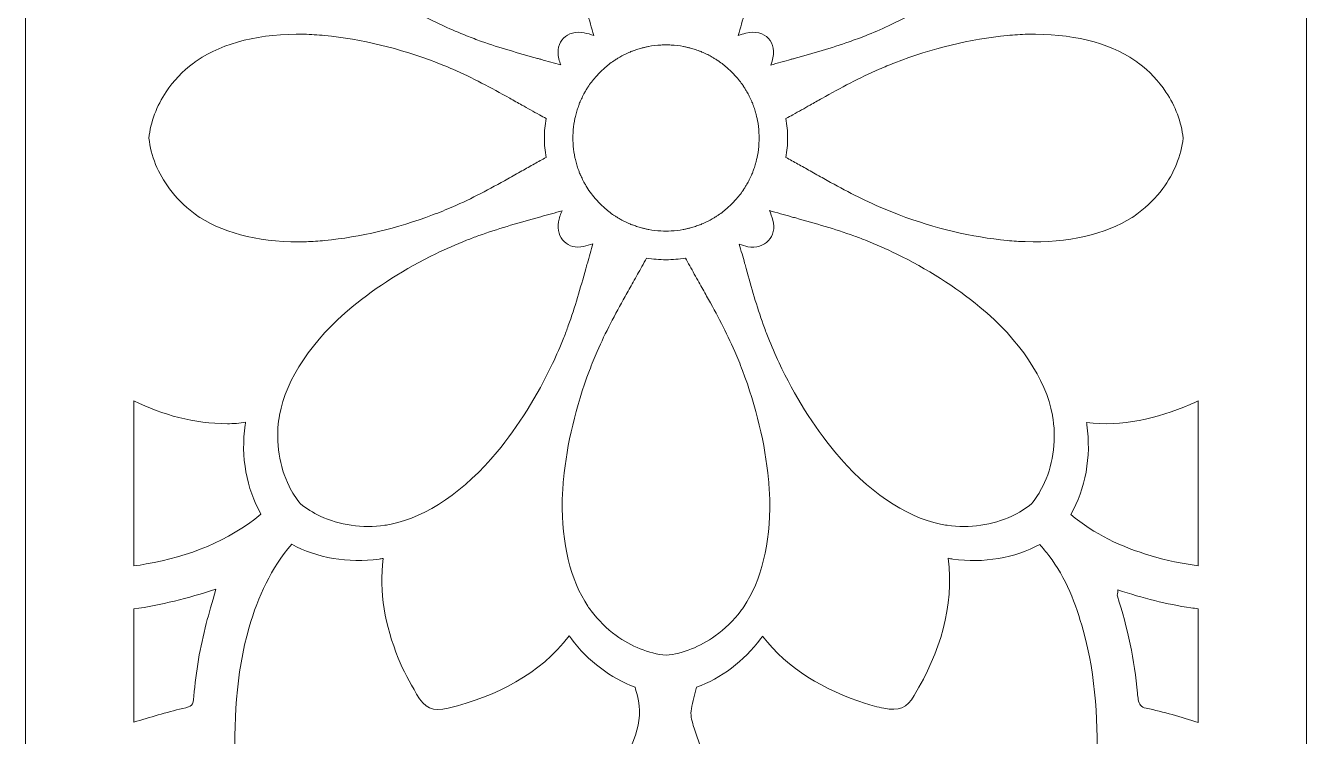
# Model space of a CAD drawing. Extents: x 1256 to 1743, y -1401 to 322.
# Drawn here: x 1256.4 to 1743.4, y -812.7 to -542.5 of the extents above; entities that cross this region are included whole.
import ezdxf

# ---------------------------------------------------------------- set-up
doc = ezdxf.new("R2010")
doc.units = 0
doc.header["$MEASUREMENT"] = 0
doc.layers.add('Layer 1', color=7, linetype='Continuous')

msp = doc.modelspace()

# ---------------------------------------------------------------- linework, layer by layer
at = {"layer": 'Layer 1', "lineweight": 0}
for points, knots in [([(1595.44, 225.08), (1595.44, 225.08), (1595.44, 226.27), (1595.44, 226.27), (1595.44, 279.04), (1552.66, 321.81), (1499.9, 321.81), (1447.13, 321.81), (1404.36, 279.04), (1404.36, 226.27), (1404.36, 226.27), (1404.36, 225.08), (1404.36, 225.08), (1404.36, 225.08), (1256.39, 225.08), (1256.39, 225.08), (1256.39, 225.08), (1256.39, -1401.41), (1256.39, -1401.41), (1256.39, -1401.41), (1743.4, -1401.41), (1743.4, -1401.41), (1743.4, -1401.41), (1743.4, 225.08), (1743.4, 225.08), (1743.4, 225.08), (1595.44, 225.08), (1595.44, 225.08)], [0, 0, 0, 0, 1, 1, 1, 2, 2, 2, 3, 3, 3, 4, 4, 4, 5, 5, 5, 6, 6, 6, 7, 7, 7, 8, 8, 8, 9, 9, 9, 9]), ([(1356.17, -453.86), (1357.43, -451.09), (1359.01, -448.51), (1360.87, -446.22), (1362.88, -444.6), (1365.08, -443.17), (1367.46, -442), (1374.99, -438.24), (1384.03, -436.77), (1392.98, -438.05), (1393.63, -438.13), (1394.3, -438.26), (1394.97, -438.39), (1408.57, -441.01), (1423.3, -450.96), (1435.67, -465.92), (1443.8, -475.74), (1450.98, -487.22), (1456.78, -499.57), (1458.31, -502.79), (1459.74, -506.1), (1461.06, -509.43), (1461.77, -511.23), (1462.42, -513), (1463.05, -514.8), (1465.6, -521.91), (1467.61, -529.11), (1469.69, -536.6), (1469.8, -536.94), (1469.88, -537.31), (1469.99, -537.66), (1470.79, -540.49), (1471.59, -543.39), (1472.43, -546.28), (1471.24, -545.85), (1470.03, -545.51), (1468.82, -545.27), (1462.25, -544.01), (1457.51, -548.71), (1459.18, -555.13), (1459.37, -555.93), (1459.61, -556.71), (1459.87, -557.49), (1457.34, -556.75), (1454.81, -556.04), (1452.3, -555.34), (1451.87, -555.22), (1451.44, -555.11), (1451, -554.98), (1443.71, -552.94), (1436.71, -550.98), (1429.74, -548.51), (1427.86, -547.84), (1425.96, -547.15), (1424.08, -546.39), (1421.2, -545.25), (1418.35, -544.03), (1415.54, -542.74), (1402.69, -536.83), (1390.73, -529.42), (1380.57, -521.03), (1365.91, -508.89), (1356.09, -494.51), (1353.19, -481.13), (1352.99, -480.2), (1352.82, -479.27), (1352.69, -478.34), (1351.48, -469.79), (1352.76, -461.17), (1356.17, -453.86)], [0, 0, 0, 0, 1, 1, 1, 2, 2, 2, 3, 3, 3, 4, 4, 4, 5, 5, 5, 6, 6, 6, 7, 7, 7, 8, 8, 8, 9, 9, 9, 10, 10, 10, 11, 11, 11, 12, 12, 12, 13, 13, 13, 14, 14, 14, 15, 15, 15, 16, 16, 16, 17, 17, 17, 18, 18, 18, 19, 19, 19, 20, 20, 20, 21, 21, 21, 22, 22, 22, 23, 23, 23, 23]), ([(1647.1, -478.34), (1646.97, -479.31), (1646.78, -480.26), (1646.59, -481.23), (1643.69, -494.58), (1633.87, -508.94), (1619.23, -521.03), (1609.11, -529.37), (1597.21, -536.77), (1584.45, -542.65), (1581.58, -543.97), (1578.66, -545.22), (1575.72, -546.39), (1573.68, -547.19), (1571.63, -547.95), (1569.6, -548.66), (1562.74, -551.06), (1555.87, -553.01), (1548.69, -555.02), (1548.3, -555.13), (1547.89, -555.24), (1547.5, -555.34), (1544.92, -556.06), (1542.33, -556.79), (1539.71, -557.55), (1539.91, -557.05), (1540.08, -556.56), (1540.23, -556.06), (1542.52, -548.92), (1537.61, -543.62), (1530.28, -545.42), (1529.29, -545.66), (1528.31, -545.96), (1527.36, -546.28), (1528.21, -543.39), (1529.01, -540.49), (1529.81, -537.66), (1529.89, -537.33), (1530, -536.98), (1530.09, -536.66), (1532.16, -529.16), (1534.2, -521.95), (1536.73, -514.82), (1537.35, -513.02), (1538.02, -511.23), (1538.74, -509.43), (1540.04, -506.17), (1541.42, -502.97), (1542.89, -499.81), (1548.73, -487.38), (1555.95, -475.81), (1564.13, -465.92), (1576.45, -451), (1591.11, -441.1), (1604.67, -438.41), (1605.39, -438.26), (1606.1, -438.16), (1606.82, -438.05), (1615.7, -436.77), (1624.7, -438.22), (1632.18, -441.94), (1634.6, -443.13), (1636.88, -444.56), (1638.93, -446.22), (1640.75, -448.47), (1642.3, -450.96), (1643.54, -453.66), (1647.02, -460.99), (1648.31, -469.73), (1647.1, -478.34)], [0, 0, 0, 0, 1, 1, 1, 2, 2, 2, 3, 3, 3, 4, 4, 4, 5, 5, 5, 6, 6, 6, 7, 7, 7, 8, 8, 8, 9, 9, 9, 10, 10, 10, 11, 11, 11, 12, 12, 12, 13, 13, 13, 14, 14, 14, 15, 15, 15, 16, 16, 16, 17, 17, 17, 18, 18, 18, 19, 19, 19, 20, 20, 20, 21, 21, 21, 22, 22, 22, 23, 23, 23, 23]), ([(1688.76, -604.5), (1686.2, -607.94), (1683.11, -611.07), (1679.59, -613.73), (1678.79, -614.34), (1677.96, -614.9), (1677.1, -615.44), (1667.02, -621.93), (1652.64, -625.15), (1636.53, -624.63), (1634.28, -624.57), (1631.99, -624.42), (1629.67, -624.2), (1616.22, -622.93), (1602.17, -619.59), (1588.58, -614.47), (1586.03, -613.52), (1583.48, -612.48), (1580.97, -611.4), (1573.64, -608.22), (1566.85, -604.56), (1559.89, -600.67), (1558.18, -599.72), (1556.45, -598.75), (1554.7, -597.75), (1553.16, -596.89), (1551.6, -596), (1550.03, -595.14), (1548.53, -594.29), (1547.02, -593.47), (1545.51, -592.63), (1545.9, -590.23), (1546.16, -587.76), (1546.16, -585.25), (1546.16, -582.72), (1545.9, -580.28), (1545.51, -577.86), (1546.39, -577.38), (1547.28, -576.88), (1548.14, -576.39), (1548.17, -576.41), (1548.17, -576.41), (1548.17, -576.39), (1550.37, -575.18), (1552.54, -573.94), (1554.7, -572.73), (1556.19, -571.89), (1557.68, -571.05), (1559.15, -570.22), (1566.38, -566.18), (1573.4, -562.37), (1580.97, -559.11), (1582.92, -558.26), (1584.91, -557.44), (1586.88, -556.66), (1600.98, -551.19), (1615.66, -547.62), (1629.67, -546.28), (1632.27, -546.05), (1634.84, -545.87), (1637.37, -545.81), (1653.7, -545.44), (1668.19, -548.9), (1678.14, -555.73), (1678.63, -556.06), (1679.11, -556.4), (1679.59, -556.75), (1683.72, -559.86), (1687.24, -563.63), (1690.01, -567.76), (1693.6, -573.14), (1695.89, -579.18), (1696.52, -585.25), (1695.81, -592), (1693.06, -598.68), (1688.76, -604.5)], [0, 0, 0, 0, 1, 1, 1, 2, 2, 2, 3, 3, 3, 4, 4, 4, 5, 5, 5, 6, 6, 6, 7, 7, 7, 8, 8, 8, 9, 9, 9, 10, 10, 10, 11, 11, 11, 12, 12, 12, 13, 13, 13, 14, 14, 14, 15, 15, 15, 16, 16, 16, 17, 17, 17, 18, 18, 18, 19, 19, 19, 20, 20, 20, 21, 21, 21, 22, 22, 22, 23, 23, 23, 24, 24, 24, 25, 25, 25, 25]), ([(1362.25, -545.81), (1364.82, -545.87), (1367.46, -546.02), (1370.12, -546.28), (1384.05, -547.62), (1398.62, -551.15), (1412.66, -556.58), (1414.74, -557.38), (1416.79, -558.22), (1418.82, -559.11), (1426.35, -562.35), (1433.33, -566.14), (1440.51, -570.14), (1442.03, -571), (1443.56, -571.87), (1445.1, -572.73), (1447.28, -573.96), (1449.49, -575.22), (1451.74, -576.45), (1452.58, -576.93), (1453.45, -577.4), (1454.29, -577.86), (1453.9, -580.28), (1453.64, -582.72), (1453.64, -585.25), (1453.64, -587.76), (1453.9, -590.23), (1454.29, -592.63), (1452.8, -593.45), (1451.33, -594.25), (1449.88, -595.09), (1448.28, -595.96), (1446.68, -596.87), (1445.1, -597.75), (1443.3, -598.77), (1441.53, -599.76), (1439.78, -600.74), (1432.86, -604.61), (1426.09, -608.24), (1418.82, -611.4), (1416.29, -612.5), (1413.74, -613.52), (1411.17, -614.49), (1397.61, -619.59), (1383.55, -622.93), (1370.12, -624.2), (1367.77, -624.42), (1365.45, -624.57), (1363.16, -624.66), (1347.09, -625.13), (1332.75, -621.91), (1322.68, -615.42), (1321.83, -614.9), (1321.01, -614.32), (1320.21, -613.73), (1316.71, -611.1), (1313.64, -607.98), (1311.08, -604.56), (1306.76, -598.75), (1303.99, -592.02), (1303.28, -585.25), (1303.9, -579.15), (1306.22, -573.1), (1309.83, -567.69), (1312.6, -563.58), (1316.1, -559.84), (1320.21, -556.75), (1320.66, -556.43), (1321.12, -556.1), (1321.57, -555.8), (1331.5, -548.97), (1345.94, -545.46), (1362.25, -545.81)], [0, 0, 0, 0, 1, 1, 1, 2, 2, 2, 3, 3, 3, 4, 4, 4, 5, 5, 5, 6, 6, 6, 7, 7, 7, 8, 8, 8, 9, 9, 9, 10, 10, 10, 11, 11, 11, 12, 12, 12, 13, 13, 13, 14, 14, 14, 15, 15, 15, 16, 16, 16, 17, 17, 17, 18, 18, 18, 19, 19, 19, 20, 20, 20, 21, 21, 21, 22, 22, 22, 23, 23, 23, 24, 24, 24, 24]), ([(1524.96, -610.32), (1524.49, -610.79), (1523.97, -611.23), (1523.47, -611.66), (1522.28, -612.72), (1521.07, -613.71), (1519.79, -614.58), (1519.75, -614.6), (1519.73, -614.62), (1519.69, -614.64), (1519.32, -614.9), (1518.91, -615.12), (1518.52, -615.36), (1518.15, -615.59), (1517.78, -615.81), (1517.41, -616.03), (1517.16, -616.16), (1516.92, -616.33), (1516.68, -616.46), (1516.05, -616.78), (1515.43, -617.09), (1514.78, -617.37), (1514.43, -617.54), (1514.06, -617.71), (1513.7, -617.86), (1513.63, -617.91), (1513.54, -617.95), (1513.46, -617.97), (1513.37, -618.02), (1513.31, -618.06), (1513.22, -618.1), (1512.83, -618.25), (1512.42, -618.36), (1512.03, -618.51), (1511.4, -618.73), (1510.75, -618.99), (1510.13, -619.18), (1509.82, -619.27), (1509.5, -619.34), (1509.2, -619.42), (1508.81, -619.51), (1508.42, -619.59), (1508.03, -619.7), (1507.6, -619.81), (1507.14, -619.94), (1506.69, -620.03), (1506.6, -620.05), (1506.52, -620.05), (1506.45, -620.07), (1504.94, -620.33), (1503.42, -620.5), (1501.91, -620.59), (1500.57, -620.65), (1499.23, -620.65), (1497.89, -620.59), (1496.37, -620.5), (1494.88, -620.35), (1493.39, -620.07), (1493.28, -620.05), (1493.19, -620.05), (1493.11, -620.03), (1492.65, -619.94), (1492.2, -619.81), (1491.77, -619.7), (1491.38, -619.62), (1490.99, -619.53), (1490.62, -619.42), (1490.3, -619.34), (1489.99, -619.27), (1489.67, -619.18), (1489.04, -618.99), (1488.41, -618.75), (1487.79, -618.51), (1487.38, -618.36), (1486.99, -618.25), (1486.58, -618.1), (1486.49, -618.06), (1486.4, -618.02), (1486.32, -617.97), (1486.25, -617.95), (1486.17, -617.91), (1486.1, -617.86), (1485.73, -617.71), (1485.39, -617.54), (1485.04, -617.39), (1484.39, -617.09), (1483.74, -616.78), (1483.12, -616.46), (1482.88, -616.33), (1482.64, -616.18), (1482.42, -616.05), (1482.04, -615.83), (1481.65, -615.59), (1481.28, -615.36), (1480.87, -615.12), (1480.48, -614.9), (1480.09, -614.64), (1480.09, -614.62), (1480.07, -614.62), (1480.07, -614.62), (1478.77, -613.73), (1477.54, -612.74), (1476.33, -611.66), (1475.83, -611.23), (1475.31, -610.79), (1474.83, -610.32), (1474.36, -609.82), (1473.93, -609.32), (1473.47, -608.8), (1472.09, -607.25), (1470.85, -605.6), (1469.77, -603.87), (1469.54, -603.48), (1469.3, -603.07), (1469.08, -602.68), (1468.95, -602.47), (1468.8, -602.25), (1468.69, -602.03), (1468.35, -601.39), (1468.04, -600.72), (1467.74, -600.07), (1467.59, -599.72), (1467.42, -599.4), (1467.26, -599.05), (1467.24, -598.99), (1467.2, -598.9), (1467.16, -598.83), (1467.14, -598.75), (1467.09, -598.66), (1467.05, -598.55), (1466.88, -598.14), (1466.77, -597.71), (1466.59, -597.3), (1466.38, -596.69), (1466.16, -596.09), (1465.97, -595.48), (1465.88, -595.14), (1465.79, -594.79), (1465.71, -594.44), (1465.62, -594.1), (1465.53, -593.73), (1465.45, -593.38), (1465.34, -592.95), (1465.21, -592.5), (1465.12, -592.07), (1465.1, -591.91), (1465.08, -591.76), (1465.06, -591.63), (1464.8, -590.18), (1464.65, -588.71), (1464.56, -587.26), (1464.5, -585.92), (1464.5, -584.58), (1464.56, -583.24), (1464.65, -581.77), (1464.8, -580.3), (1465.06, -578.85), (1465.08, -578.72), (1465.1, -578.57), (1465.12, -578.44), (1465.21, -577.99), (1465.34, -577.55), (1465.45, -577.1), (1465.53, -576.75), (1465.62, -576.39), (1465.71, -576.04), (1465.79, -575.69), (1465.88, -575.35), (1465.97, -575), (1466.16, -574.4), (1466.4, -573.79), (1466.62, -573.19), (1466.77, -572.78), (1466.88, -572.34), (1467.05, -571.93), (1467.09, -571.85), (1467.14, -571.76), (1467.16, -571.67), (1467.2, -571.59), (1467.24, -571.52), (1467.26, -571.43), (1467.42, -571.09), (1467.59, -570.76), (1467.74, -570.42), (1468.04, -569.77), (1468.35, -569.1), (1468.69, -568.45), (1468.82, -568.23), (1468.95, -568.02), (1469.08, -567.78), (1469.32, -567.39), (1469.54, -567), (1469.77, -566.61), (1470.01, -566.22), (1470.25, -565.83), (1470.51, -565.44), (1470.53, -565.42), (1470.53, -565.42), (1470.53, -565.4), (1471.42, -564.1), (1472.41, -562.87), (1473.47, -561.68), (1473.93, -561.18), (1474.36, -560.66), (1474.83, -560.19), (1475.31, -559.69), (1475.83, -559.28), (1476.33, -558.83), (1477.52, -557.77), (1478.73, -556.79), (1480, -555.93), (1480.05, -555.91), (1480.07, -555.89), (1480.11, -555.86), (1480.48, -555.6), (1480.89, -555.37), (1481.28, -555.13), (1481.65, -554.89), (1482.01, -554.67), (1482.38, -554.48), (1482.62, -554.33), (1482.88, -554.18), (1483.12, -554.03), (1483.74, -553.7), (1484.37, -553.42), (1485, -553.14), (1485.37, -552.97), (1485.73, -552.77), (1486.1, -552.62), (1486.17, -552.58), (1486.25, -552.53), (1486.34, -552.51), (1486.43, -552.47), (1486.49, -552.43), (1486.58, -552.4), (1486.97, -552.25), (1487.35, -552.12), (1487.74, -551.99), (1488.39, -551.76), (1489.02, -551.52), (1489.69, -551.32), (1489.97, -551.24), (1490.27, -551.17), (1490.56, -551.08), (1490.97, -550.98), (1491.36, -550.89), (1491.77, -550.8), (1492.2, -550.7), (1492.65, -550.57), (1493.11, -550.48), (1493.17, -550.46), (1493.24, -550.46), (1493.3, -550.44), (1494.82, -550.15), (1496.35, -550), (1497.89, -549.92), (1498.56, -549.87), (1499.23, -549.81), (1499.9, -549.81), (1500.57, -549.81), (1501.24, -549.87), (1501.91, -549.92), (1503.44, -550), (1504.98, -550.15), (1506.49, -550.44), (1506.56, -550.46), (1506.62, -550.46), (1506.69, -550.48), (1507.14, -550.57), (1507.6, -550.7), (1508.03, -550.8), (1508.44, -550.89), (1508.85, -550.98), (1509.24, -551.08), (1509.52, -551.17), (1509.82, -551.24), (1510.11, -551.32), (1510.78, -551.52), (1511.42, -551.76), (1512.07, -551.99), (1512.44, -552.14), (1512.83, -552.25), (1513.22, -552.4), (1513.31, -552.43), (1513.37, -552.47), (1513.46, -552.51), (1513.54, -552.53), (1513.61, -552.58), (1513.7, -552.62), (1514.08, -552.77), (1514.45, -552.97), (1514.82, -553.14), (1515.43, -553.42), (1516.05, -553.7), (1516.68, -554.03), (1516.94, -554.18), (1517.18, -554.33), (1517.44, -554.48), (1517.8, -554.7), (1518.17, -554.91), (1518.52, -555.13), (1518.91, -555.37), (1519.32, -555.6), (1519.69, -555.86), (1519.73, -555.89), (1519.77, -555.93), (1519.82, -555.95), (1521.09, -556.82), (1522.3, -557.79), (1523.47, -558.83), (1523.97, -559.28), (1524.49, -559.69), (1524.96, -560.19), (1525.44, -560.66), (1525.87, -561.18), (1526.32, -561.68), (1527.36, -562.85), (1528.34, -564.04), (1529.18, -565.31), (1529.22, -565.36), (1529.27, -565.4), (1529.29, -565.47), (1529.55, -565.83), (1529.78, -566.22), (1530.02, -566.61), (1530.24, -566.98), (1530.46, -567.33), (1530.65, -567.69), (1530.8, -567.95), (1530.97, -568.21), (1531.13, -568.47), (1531.45, -569.08), (1531.73, -569.7), (1532.01, -570.33), (1532.18, -570.7), (1532.36, -571.07), (1532.53, -571.43), (1532.55, -571.52), (1532.6, -571.61), (1532.64, -571.69), (1532.68, -571.76), (1532.7, -571.85), (1532.75, -571.93), (1532.9, -572.3), (1533.01, -572.71), (1533.16, -573.08), (1533.4, -573.73), (1533.63, -574.38), (1533.83, -575.02), (1533.92, -575.33), (1533.98, -575.61), (1534.07, -575.91), (1534.17, -576.3), (1534.26, -576.71), (1534.35, -577.1), (1534.46, -577.55), (1534.59, -578.01), (1534.67, -578.46), (1534.69, -578.51), (1534.69, -578.57), (1534.72, -578.64), (1535, -580.15), (1535.15, -581.68), (1535.23, -583.24), (1535.3, -584.58), (1535.3, -585.92), (1535.23, -587.26), (1535.15, -588.8), (1535, -590.34), (1534.72, -591.85), (1534.69, -591.91), (1534.69, -591.98), (1534.67, -592.04), (1534.59, -592.5), (1534.46, -592.93), (1534.35, -593.38), (1534.26, -593.77), (1534.17, -594.18), (1534.07, -594.57), (1533.98, -594.88), (1533.92, -595.18), (1533.83, -595.46), (1533.63, -596.11), (1533.4, -596.76), (1533.16, -597.39), (1533.01, -597.77), (1532.9, -598.19), (1532.75, -598.55), (1532.7, -598.64), (1532.66, -598.73), (1532.64, -598.81), (1532.6, -598.9), (1532.55, -598.96), (1532.53, -599.05), (1532.38, -599.42), (1532.18, -599.79), (1532.01, -600.15), (1531.73, -600.78), (1531.45, -601.41), (1531.1, -602.01), (1530.97, -602.27), (1530.82, -602.51), (1530.67, -602.77), (1530.46, -603.14), (1530.24, -603.51), (1530.02, -603.87), (1529.78, -604.26), (1529.55, -604.65), (1529.29, -605.04), (1529.27, -605.08), (1529.24, -605.11), (1529.22, -605.15), (1528.36, -606.42), (1527.36, -607.64), (1526.32, -608.8), (1525.87, -609.32), (1525.44, -609.82), (1524.96, -610.32)], [0, 0, 0, 0, 1, 1, 1, 2, 2, 2, 3, 3, 3, 4, 4, 4, 5, 5, 5, 6, 6, 6, 7, 7, 7, 8, 8, 8, 9, 9, 9, 10, 10, 10, 11, 11, 11, 12, 12, 12, 13, 13, 13, 14, 14, 14, 15, 15, 15, 16, 16, 16, 17, 17, 17, 18, 18, 18, 19, 19, 19, 20, 20, 20, 21, 21, 21, 22, 22, 22, 23, 23, 23, 24, 24, 24, 25, 25, 25, 26, 26, 26, 27, 27, 27, 28, 28, 28, 29, 29, 29, 30, 30, 30, 31, 31, 31, 32, 32, 32, 33, 33, 33, 34, 34, 34, 35, 35, 35, 36, 36, 36, 37, 37, 37, 38, 38, 38, 39, 39, 39, 40, 40, 40, 41, 41, 41, 42, 42, 42, 43, 43, 43, 44, 44, 44, 45, 45, 45, 46, 46, 46, 47, 47, 47, 48, 48, 48, 49, 49, 49, 50, 50, 50, 51, 51, 51, 52, 52, 52, 53, 53, 53, 54, 54, 54, 55, 55, 55, 56, 56, 56, 57, 57, 57, 58, 58, 58, 59, 59, 59, 60, 60, 60, 61, 61, 61, 62, 62, 62, 63, 63, 63, 64, 64, 64, 65, 65, 65, 66, 66, 66, 67, 67, 67, 68, 68, 68, 69, 69, 69, 70, 70, 70, 71, 71, 71, 72, 72, 72, 73, 73, 73, 74, 74, 74, 75, 75, 75, 76, 76, 76, 77, 77, 77, 78, 78, 78, 79, 79, 79, 80, 80, 80, 81, 81, 81, 82, 82, 82, 83, 83, 83, 84, 84, 84, 85, 85, 85, 86, 86, 86, 87, 87, 87, 88, 88, 88, 89, 89, 89, 90, 90, 90, 91, 91, 91, 92, 92, 92, 93, 93, 93, 94, 94, 94, 95, 95, 95, 96, 96, 96, 97, 97, 97, 98, 98, 98, 99, 99, 99, 100, 100, 100, 101, 101, 101, 102, 102, 102, 103, 103, 103, 104, 104, 104, 105, 105, 105, 106, 106, 106, 107, 107, 107, 108, 108, 108, 109, 109, 109, 110, 110, 110, 111, 111, 111, 112, 112, 112, 113, 113, 113, 114, 114, 114, 115, 115, 115, 116, 116, 116, 117, 117, 117, 118, 118, 118, 119, 119, 119, 120, 120, 120, 121, 121, 121, 122, 122, 122, 123, 123, 123, 124, 124, 124, 125, 125, 125, 126, 126, 126, 127, 127, 127, 128, 128, 128, 129, 129, 129, 130, 130, 130, 131, 131, 131, 132, 132, 132, 133, 133, 133, 134, 134, 134, 135, 135, 135, 136, 136, 136, 137, 137, 137, 138, 138, 138, 139, 139, 139, 139]), ([(1352.69, -692.17), (1352.78, -691.65), (1352.87, -691.11), (1352.95, -690.57), (1355.46, -676.84), (1365.45, -661.96), (1380.57, -649.46), (1389.89, -641.76), (1400.72, -634.88), (1412.36, -629.26), (1416.19, -627.38), (1420.1, -625.67), (1424.08, -624.09), (1425.64, -623.49), (1427.17, -622.9), (1428.73, -622.36), (1435.84, -619.79), (1443, -617.76), (1450.44, -615.68), (1451.05, -615.51), (1451.67, -615.33), (1452.3, -615.16), (1454.98, -614.43), (1457.68, -613.67), (1460.39, -612.87), (1459.83, -614.25), (1459.24, -615.7), (1459, -617.17), (1457.99, -623.21), (1462.64, -627.92), (1468.58, -626.47), (1469.77, -626.19), (1470.94, -625.84), (1472.09, -625.43), (1471.37, -627.92), (1470.68, -630.39), (1469.99, -632.83), (1469.8, -633.54), (1469.6, -634.26), (1469.38, -634.97), (1467.33, -642.39), (1465.3, -649.5), (1462.75, -656.57), (1462.23, -658.07), (1461.64, -659.58), (1461.06, -661.07), (1459.72, -664.42), (1458.29, -667.73), (1456.75, -670.98), (1450.96, -683.28), (1443.78, -694.74), (1435.67, -704.56), (1423.43, -719.38), (1408.9, -729.26), (1395.4, -732.03), (1394.58, -732.2), (1393.78, -732.35), (1392.98, -732.46), (1384.42, -733.67), (1375.72, -732.37), (1368.41, -728.96), (1365.67, -727.68), (1363.14, -726.1), (1360.87, -724.26), (1359.22, -722.23), (1357.77, -719.98), (1356.58, -717.56), (1352.87, -710.08), (1351.44, -701.06), (1352.69, -692.17)], [0, 0, 0, 0, 1, 1, 1, 2, 2, 2, 3, 3, 3, 4, 4, 4, 5, 5, 5, 6, 6, 6, 7, 7, 7, 8, 8, 8, 9, 9, 9, 10, 10, 10, 11, 11, 11, 12, 12, 12, 13, 13, 13, 14, 14, 14, 15, 15, 15, 16, 16, 16, 17, 17, 17, 18, 18, 18, 19, 19, 19, 20, 20, 20, 21, 21, 21, 22, 22, 22, 23, 23, 23, 23]), ([(1643.17, -717.62), (1641.98, -720), (1640.57, -722.25), (1638.93, -724.26), (1636.64, -726.12), (1634.11, -727.7), (1631.36, -728.96), (1624.03, -732.39), (1615.38, -733.67), (1606.82, -732.46), (1605.97, -732.33), (1605.13, -732.18), (1604.26, -732.01), (1590.81, -729.19), (1576.32, -719.33), (1564.13, -704.56), (1555.95, -694.68), (1548.71, -683.11), (1542.89, -670.67), (1541.42, -667.52), (1540.04, -664.32), (1538.74, -661.07), (1538.09, -659.43), (1537.48, -657.81), (1536.9, -656.16), (1534.39, -649.18), (1532.4, -642.17), (1530.37, -634.88), (1530.17, -634.21), (1530, -633.54), (1529.81, -632.85), (1529.14, -630.45), (1528.47, -628.03), (1527.75, -625.58), (1528.83, -626), (1529.91, -626.34), (1531.04, -626.56), (1537.35, -627.75), (1542.33, -622.6), (1540.51, -616.46), (1540.16, -615.23), (1539.73, -614.02), (1539.28, -612.83), (1542.02, -613.63), (1544.77, -614.4), (1547.5, -615.16), (1548.08, -615.31), (1548.66, -615.49), (1549.23, -615.64), (1556.82, -617.76), (1564.1, -619.83), (1571.35, -622.45), (1572.8, -622.97), (1574.27, -623.51), (1575.72, -624.09), (1579.72, -625.67), (1583.65, -627.4), (1587.48, -629.28), (1599.09, -634.91), (1609.91, -641.78), (1619.23, -649.48), (1634.34, -661.96), (1644.31, -676.84), (1646.84, -690.57), (1646.93, -691.11), (1647.02, -691.65), (1647.1, -692.17), (1648.36, -701.08), (1646.91, -710.12), (1643.17, -717.62)], [0, 0, 0, 0, 1, 1, 1, 2, 2, 2, 3, 3, 3, 4, 4, 4, 5, 5, 5, 6, 6, 6, 7, 7, 7, 8, 8, 8, 9, 9, 9, 10, 10, 10, 11, 11, 11, 12, 12, 12, 13, 13, 13, 14, 14, 14, 15, 15, 15, 16, 16, 16, 17, 17, 17, 18, 18, 18, 19, 19, 19, 20, 20, 20, 21, 21, 21, 22, 22, 22, 23, 23, 23, 23]), ([(1499.9, -781.85), (1493.26, -781.16), (1486.66, -778.5), (1480.93, -774.3), (1477.36, -771.73), (1474.14, -768.55), (1471.42, -764.94), (1470.98, -764.38), (1470.57, -763.79), (1470.18, -763.19), (1463.57, -753.35), (1460.15, -739.16), (1460.45, -723.16), (1460.5, -720.5), (1460.67, -717.78), (1460.93, -715.03), (1462.23, -701.45), (1465.62, -687.28), (1470.79, -673.62), (1471.72, -671.17), (1472.71, -668.73), (1473.75, -666.33), (1476.89, -659.08), (1480.5, -652.34), (1484.37, -645.44), (1485.37, -643.66), (1486.38, -641.87), (1487.4, -640.05), (1488.52, -638.06), (1489.63, -636.07), (1490.75, -634.06), (1491.33, -633), (1491.94, -631.92), (1492.52, -630.86), (1494.92, -631.25), (1497.39, -631.51), (1499.9, -631.51), (1502.41, -631.51), (1504.87, -631.25), (1507.27, -630.86), (1507.81, -631.86), (1508.38, -632.83), (1508.92, -633.82), (1510.08, -635.92), (1511.23, -638), (1512.4, -640.05), (1513.41, -641.83), (1514.41, -643.6), (1515.36, -645.35), (1519.25, -652.27), (1522.89, -659.04), (1526.04, -666.33), (1527.08, -668.73), (1528.08, -671.15), (1528.98, -673.59), (1534.17, -687.28), (1537.57, -701.45), (1538.87, -715.03), (1539.13, -717.8), (1539.3, -720.52), (1539.34, -723.2), (1539.65, -739.29), (1536.16, -753.54), (1529.48, -763.38), (1529.14, -763.92), (1528.75, -764.44), (1528.38, -764.94), (1525.59, -768.64), (1522.26, -771.88), (1518.6, -774.5), (1512.92, -778.59), (1506.43, -781.18), (1499.9, -781.85)], [0, 0, 0, 0, 1, 1, 1, 2, 2, 2, 3, 3, 3, 4, 4, 4, 5, 5, 5, 6, 6, 6, 7, 7, 7, 8, 8, 8, 9, 9, 9, 10, 10, 10, 11, 11, 11, 12, 12, 12, 13, 13, 13, 14, 14, 14, 15, 15, 15, 16, 16, 16, 17, 17, 17, 18, 18, 18, 19, 19, 19, 20, 20, 20, 21, 21, 21, 22, 22, 22, 23, 23, 23, 24, 24, 24, 24]), ([(1297.57, -685.19), (1308.64, -690.55), (1320.38, -693.79), (1333.1, -693.84), (1335.46, -693.84), (1337.75, -693.64), (1340.04, -693.3), (1339.98, -693.64), (1339.91, -693.97), (1339.87, -694.31), (1338.14, -706.38), (1340.37, -718.55), (1345.88, -728.22), (1333.45, -738.49), (1318.61, -744.27), (1302.2, -747.16), (1300.66, -747.45), (1299.13, -747.68), (1297.57, -747.9), (1297.57, -747.9), (1297.57, -685.19), (1297.57, -685.19)], [0, 0, 0, 0, 1, 1, 1, 2, 2, 2, 3, 3, 3, 4, 4, 4, 5, 5, 5, 6, 6, 6, 7, 7, 7, 7]), ([(1702.23, -747.86), (1696.19, -747.01), (1690.23, -745.82), (1684.32, -744.05), (1673.08, -740.66), (1662.7, -735.88), (1653.87, -728.31), (1659.41, -718.62), (1661.66, -706.42), (1659.93, -694.31), (1659.88, -694.01), (1659.84, -693.68), (1659.78, -693.38), (1673.4, -695.11), (1686.44, -691.93), (1699.18, -686.55), (1700.22, -686.12), (1701.23, -685.64), (1702.23, -685.16), (1702.23, -685.16), (1702.23, -747.86), (1702.23, -747.86)], [0, 0, 0, 0, 1, 1, 1, 2, 2, 2, 3, 3, 3, 4, 4, 4, 5, 5, 5, 6, 6, 6, 7, 7, 7, 7]), ([(1357.56, -739.66), (1357.56, -739.66), (1357.58, -739.66), (1357.58, -739.66), (1367.14, -744.87), (1379.03, -746.95), (1390.82, -745.28), (1391.34, -745.22), (1391.83, -745.13), (1392.35, -745.02), (1390.71, -757.93), (1393.11, -770.56), (1398.11, -782.96), (1400.01, -787.67), (1402.5, -792.17), (1405.05, -796.58), (1408.14, -801.94), (1411.19, -803.41), (1417.09, -801.94), (1435.73, -797.31), (1451.8, -789.12), (1463.11, -774.46), (1463.33, -774.82), (1463.61, -775.19), (1463.87, -775.54), (1470.27, -784.08), (1478.88, -790.55), (1488.13, -793.96), (1488.44, -795.04), (1488.72, -796.15), (1489, -797.25), (1490.27, -802.37), (1490.06, -807.18), (1488.26, -812.21), (1483.12, -826.57), (1475.31, -839.29), (1465.51, -850.88), (1462.23, -854.77), (1458.55, -858.36), (1455.31, -862.3), (1447.46, -871.86), (1437.42, -878.48), (1426.52, -883.88), (1418.35, -887.9), (1410.11, -891.88), (1401.7, -895.39), (1390.8, -899.95), (1380.35, -905.44), (1369.65, -910.42), (1367.98, -911.2), (1366.27, -911.89), (1364.35, -912.73), (1363.25, -909.7), (1362.1, -906.98), (1361.26, -904.19), (1355.76, -886.17), (1347.65, -869.16), (1341.94, -851.25), (1340.08, -845.37), (1338.46, -839.4), (1336.93, -833.43), (1336.32, -831.12), (1336.02, -828.65), (1335.98, -826.25), (1335.65, -807.67), (1336.17, -789.16), (1341.4, -771.15), (1344.78, -759.51), (1349.73, -748.76), (1357.56, -739.66)], [0, 0, 0, 0, 1, 1, 1, 2, 2, 2, 3, 3, 3, 4, 4, 4, 5, 5, 5, 6, 6, 6, 7, 7, 7, 8, 8, 8, 9, 9, 9, 10, 10, 10, 11, 11, 11, 12, 12, 12, 13, 13, 13, 14, 14, 14, 15, 15, 15, 16, 16, 16, 17, 17, 17, 18, 18, 18, 19, 19, 19, 20, 20, 20, 21, 21, 21, 22, 22, 22, 23, 23, 23, 23]), ([(1663.73, -826.7), (1663.54, -833.17), (1661.38, -839.35), (1659.56, -845.52), (1658.11, -850.41), (1656.49, -855.25), (1654.67, -860.01), (1648.1, -877.29), (1641.24, -894.48), (1635.45, -912.99), (1630.08, -910.46), (1625.74, -908.38), (1621.39, -906.35), (1613.61, -902.72), (1605.89, -898.98), (1598.04, -895.52), (1585.28, -889.87), (1572.52, -884.23), (1560.67, -876.75), (1557.49, -874.71), (1554.37, -872.64), (1551.71, -869.93), (1540.04, -858.02), (1528.64, -845.89), (1520.23, -831.31), (1516.05, -824.07), (1512.68, -816.5), (1510.28, -808.5), (1509.65, -806.44), (1509.09, -804.45), (1509.54, -802.18), (1510.11, -799.43), (1510.78, -796.71), (1511.51, -794.03), (1520.81, -790.61), (1529.48, -784.12), (1535.93, -775.54), (1536.16, -775.23), (1536.38, -774.91), (1536.6, -774.61), (1546.37, -787.11), (1559.89, -795.07), (1575.74, -800.15), (1578.03, -800.88), (1580.37, -801.55), (1582.75, -802.01), (1588.45, -803.09), (1591.46, -801.94), (1594.32, -797.14), (1604.07, -780.64), (1609.56, -763.45), (1607.16, -744.98), (1607.77, -745.11), (1608.37, -745.2), (1608.98, -745.28), (1620.68, -746.95), (1632.49, -744.89), (1642, -739.77), (1643.21, -741.13), (1644.38, -742.54), (1645.5, -743.99), (1652.01, -752.44), (1655.73, -762.26), (1658.54, -772.36), (1663.5, -790.13), (1664.3, -808.39), (1663.73, -826.7)], [0, 0, 0, 0, 1, 1, 1, 2, 2, 2, 3, 3, 3, 4, 4, 4, 5, 5, 5, 6, 6, 6, 7, 7, 7, 8, 8, 8, 9, 9, 9, 10, 10, 10, 11, 11, 11, 12, 12, 12, 13, 13, 13, 14, 14, 14, 15, 15, 15, 16, 16, 16, 17, 17, 17, 18, 18, 18, 19, 19, 19, 20, 20, 20, 21, 21, 21, 22, 22, 22, 22]), ([(1297.57, -764.23), (1307.82, -762.89), (1317.98, -760.14), (1328.75, -756.77), (1327.26, -762.04), (1326.11, -765.87), (1325.1, -769.74), (1322.74, -778.82), (1321.14, -788.06), (1320.36, -797.44), (1320.04, -801.1), (1319.86, -801.19), (1316.14, -802.07), (1309.87, -803.59), (1303.71, -805.38), (1297.57, -807.31), (1297.57, -807.31), (1297.57, -764.23), (1297.57, -764.23)], [0, 0, 0, 0, 1, 1, 1, 2, 2, 2, 3, 3, 3, 4, 4, 4, 5, 5, 5, 6, 6, 6, 6]), ([(1702.23, -807.37), (1695.72, -805.29), (1689.17, -803.37), (1682.44, -801.96), (1680.54, -801.57), (1679.76, -800.43), (1679.5, -798.7), (1679.37, -797.9), (1679.22, -797.1), (1679.15, -796.3), (1678.07, -783.69), (1675.41, -771.41), (1671.56, -759.36), (1671.41, -758.91), (1671.63, -758.35), (1671.74, -757.03), (1681.16, -760.12), (1690.25, -762.43), (1699.52, -763.82), (1700.41, -763.95), (1701.32, -764.05), (1702.23, -764.14), (1702.23, -764.14), (1702.23, -807.37), (1702.23, -807.37)], [0, 0, 0, 0, 1, 1, 1, 2, 2, 2, 3, 3, 3, 4, 4, 4, 5, 5, 5, 6, 6, 6, 7, 7, 7, 8, 8, 8, 8])]:
    msp.add_open_spline(points, degree=3, knots=knots, dxfattribs=at)

doc.saveas('drawing.dxf')
